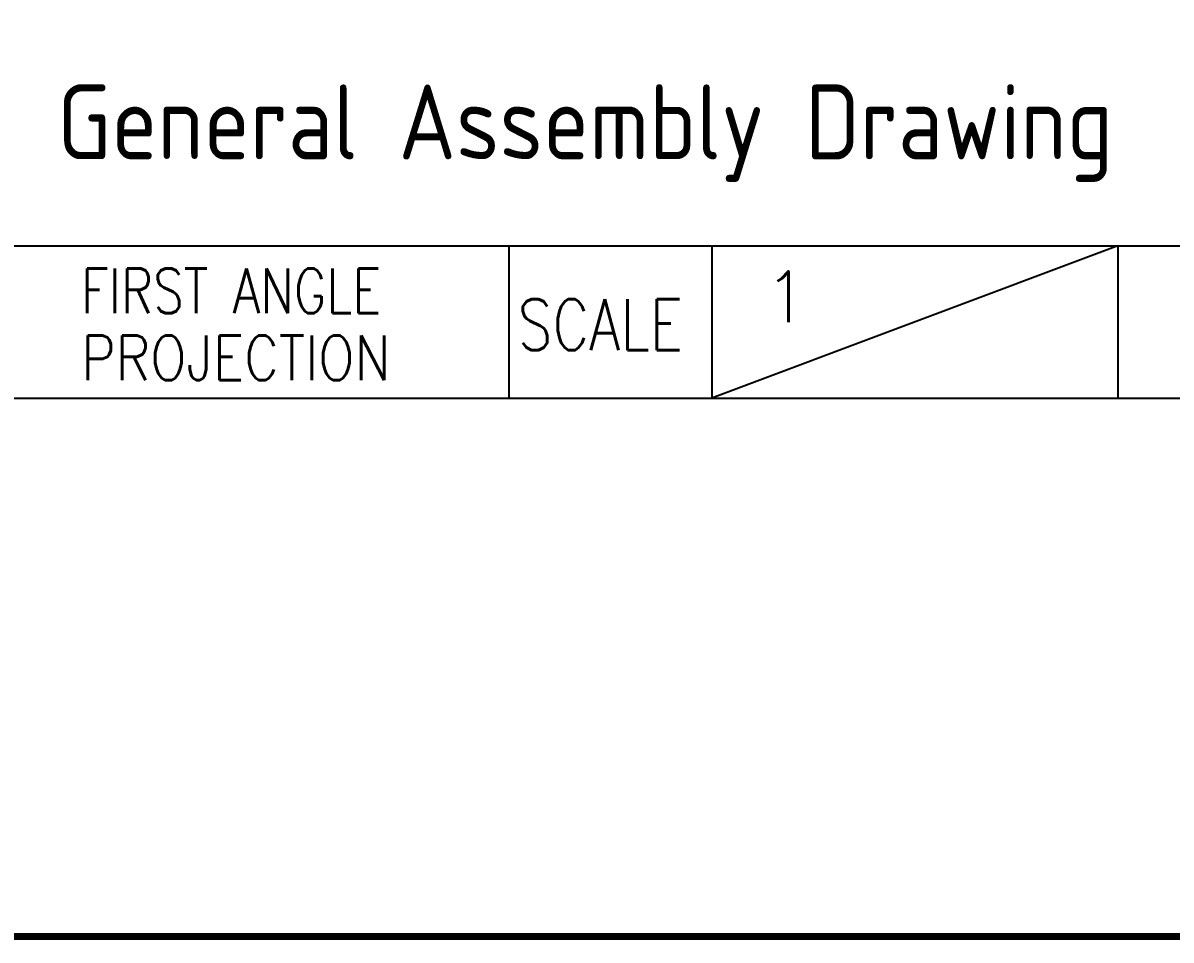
# Model space of a CAD drawing. Header units: millimetres. Extents: x 236326 to 245858, y -181683 to -175236.
# Drawn here: x 243404 to 244631, y -181448 to -180468 of the extents above; entities that cross this region are included whole.
import ezdxf

# ---------------------------------------------------------------- set-up
doc = ezdxf.new("R2010")
doc.units = ezdxf.units.MM
doc.header["$LTSCALE"] = 13
doc.layers.add('1', color=4, linetype='Continuous')
doc.layers.add('2', color=3, linetype='Continuous')
doc.styles.add('ROMANS', font='romans.shx', dxfattribs={"bigfont": 'whgtxt.shx'})
doc.styles.get("Standard").update_dxf_attribs({"font": 'gbenor.shx', "bigfont": 'gbcbig.shx'})

msp = doc.modelspace()

# ---------------------------------------------------------------- linework, layer by layer
at = {"layer": '1', "const_width": 7.598}
msp.add_lwpolyline([(236890.155, -181443.892), (245225.797, -181443.892), (245225.797, -175452.65), (236890.155, -175452.65), (236890.155, -181443.892)], dxfattribs=at)
at = {"layer": '2'}
for p, q in [((241969.687, -180705.841), (245225.797, -180705.841)), ((243923.353, -180705.841), (243923.353, -180868.646)), ((244574.575, -180705.841), (244140.427, -180868.646)), ((244140.427, -180705.841), (244140.427, -180868.646)), ((244574.575, -180705.841), (244574.575, -180868.646)), ((243380.668, -180868.646), (245225.797, -180868.646))]:
    msp.add_line(p, q, dxfattribs=at)

# ---------------------------------------------------------------- texts
at = {"layer": '1', "color": 4}
msp.add_text('General Assembly Drawing', height=80, dxfattribs=at).set_placement((243440.784, -180613.511))
at = {"layer": '2', "style": 'ROMANS'}
for s, height, width, p in [('FIRST ANGLE', 47.75628, 0.8, (243466.347, -180777.889)), ('SCALE', 54.2685, 0.8, (243932.947, -180817.24)), ('PROJECTION', 47.7563, 0.86, (243466.347, -180849.461))]:
    msp.add_text(s, height=height, dxfattribs=dict(at, width=width)).set_placement(p)
msp.add_text('1', height=54.269, dxfattribs=at).set_placement((244196.819, -180787.51))

doc.saveas('drawing.dxf')
